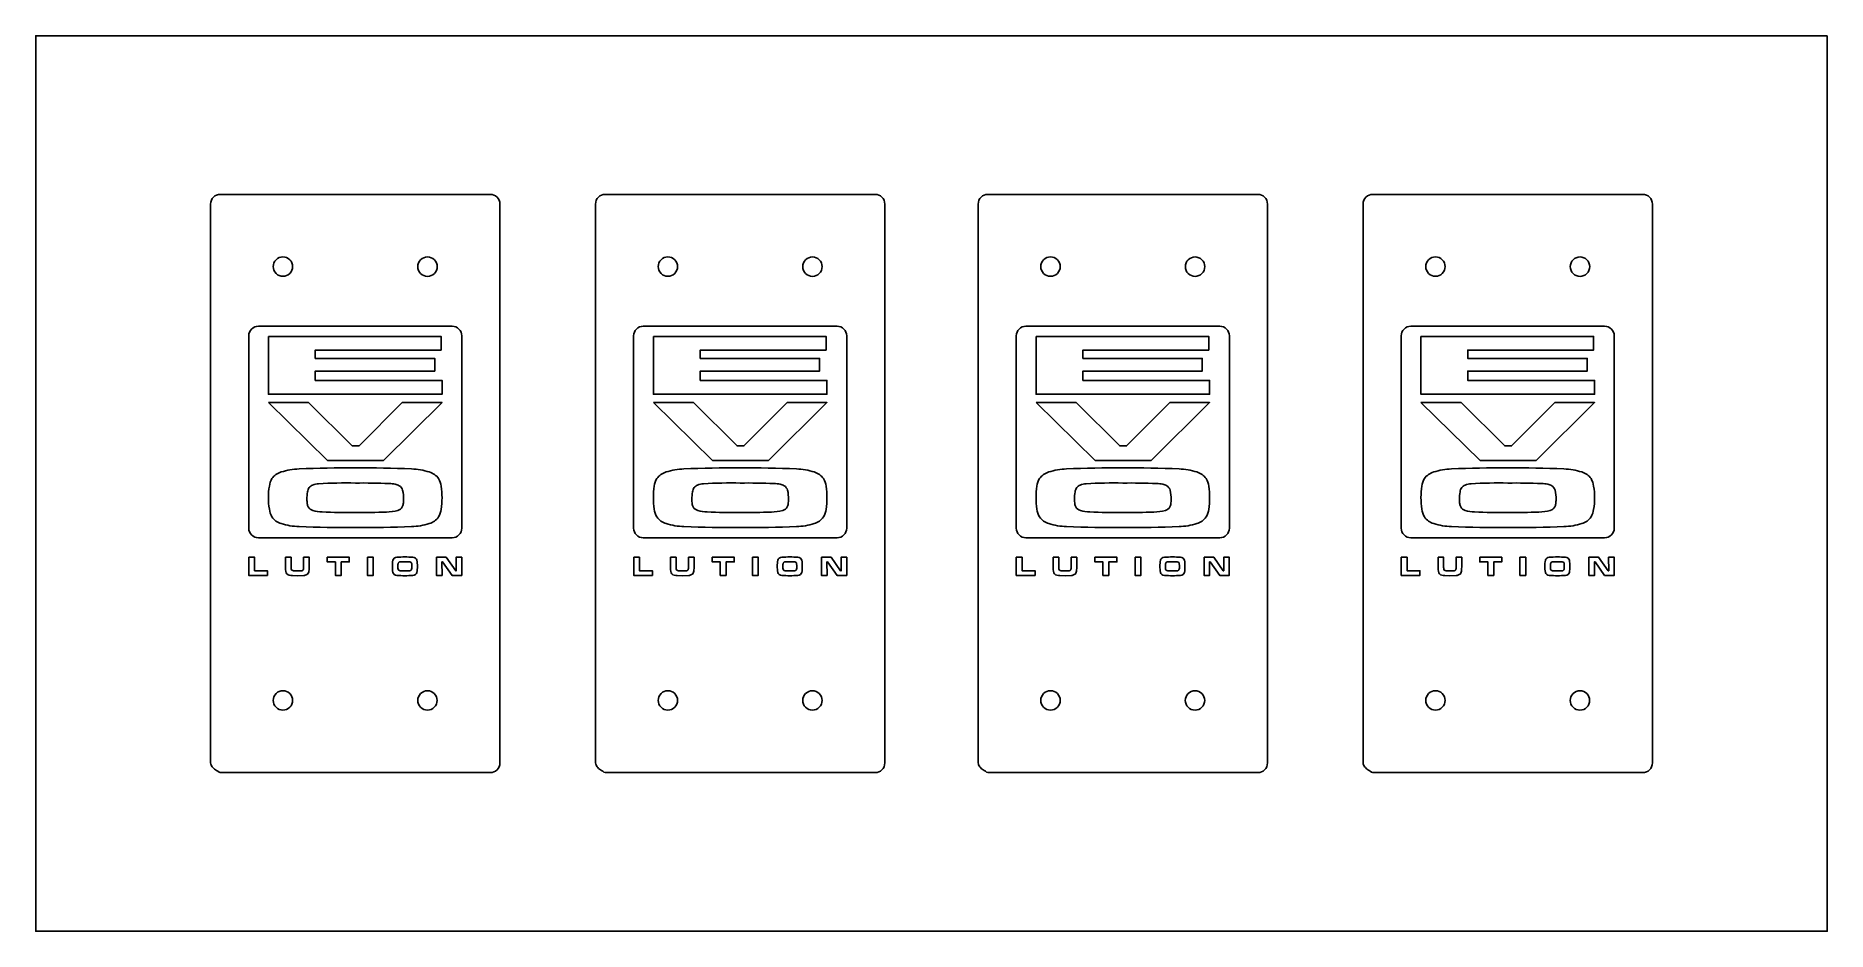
# Model space of a CAD drawing. Extents: x 21.4 to 33.4, y 0 to 6.
import ezdxf

# ---------------------------------------------------------------- set-up
doc = ezdxf.new("R2010")
doc.units = 0
doc.header["$LTSCALE"] = 100
doc.layers.add('LAYER_1', color=1, linetype='CONTINUOUS')

msp = doc.modelspace()

# ---------------------------------------------------------------- linework, layer by layer
at = {"layer": 'LAYER_1', "color": 0}
for points in [[(33.397442, 5.961326), (21.397442, 5.961326), (21.397442, -0.038674), (33.397442, -0.038674), (33.397442, 5.961326)], [(22.955959, 3.946881), (24.112341, 3.946881), (24.112341, 3.855755), (23.269528, 3.855755), (23.269528, 3.79983), (24.069512, 3.79983), (24.069512, 3.714665), (23.269528, 3.714665), (23.269528, 3.652495), (24.118459, 3.652495), (24.118459, 3.559381), (22.955959, 3.559381), (22.955959, 3.946881)], [(25.534564, 3.946881), (26.690946, 3.946881), (26.690946, 3.855755), (25.848133, 3.855755), (25.848133, 3.79983), (26.648117, 3.79983), (26.648117, 3.714665), (25.848133, 3.714665), (25.848133, 3.652495), (26.697064, 3.652495), (26.697064, 3.559381), (25.534564, 3.559381), (25.534564, 3.946881)], [(28.09782, 3.946881), (29.254201, 3.946881), (29.254201, 3.855755), (28.411389, 3.855755), (28.411389, 3.79983), (29.211372, 3.79983), (29.211372, 3.714665), (28.411389, 3.714665), (28.411389, 3.652495), (29.26032, 3.652495), (29.26032, 3.559381), (28.09782, 3.559381), (28.09782, 3.946881)], [(30.676424, 3.946881), (31.832806, 3.946881), (31.832806, 3.855755), (30.989993, 3.855755), (30.989993, 3.79983), (31.789977, 3.79983), (31.789977, 3.714665), (30.989993, 3.714665), (30.989993, 3.652495), (31.838924, 3.652495), (31.838924, 3.559381), (30.676424, 3.559381), (30.676424, 3.946881)], [(22.955959, 3.503194), (23.224274, 3.503194), (23.51666, 3.213066), (23.562456, 3.213066), (23.851906, 3.503194), (24.118459, 3.503194), (23.727437, 3.115694), (23.352266, 3.115694), (22.955959, 3.503194)], [(25.534564, 3.503194), (25.802878, 3.503194), (26.095265, 3.213066), (26.14106, 3.213066), (26.430511, 3.503194), (26.697064, 3.503194), (26.306041, 3.115694), (25.930871, 3.115694), (25.534564, 3.503194)], [(28.09782, 3.503194), (28.366134, 3.503194), (28.658521, 3.213066), (28.704316, 3.213066), (28.993767, 3.503194), (29.26032, 3.503194), (28.869297, 3.115694), (28.494127, 3.115694), (28.09782, 3.503194)], [(30.676424, 3.503194), (30.944739, 3.503194), (31.237125, 3.213066), (31.282921, 3.213066), (31.572371, 3.503194), (31.838924, 3.503194), (31.447902, 3.115694), (31.072731, 3.115694), (30.676424, 3.503194)]]:
    msp.add_lwpolyline(points, close=True, dxfattribs=at)
for points in [[(24.441376, 1.023826, 0.199589), (24.487043, 1.042742, 0.199589), (24.505959, 1.088409), (24.505959, 4.834242, 0.199589), (24.487043, 4.87991, 0.199589), (24.441376, 4.898826), (22.633043, 4.898826, 0.199589), (22.587375, 4.87991, 0.199589), (22.568459, 4.834242), (22.568459, 1.088409, 0.168014), (22.57855, 1.06327, 0.06828), (22.600751, 1.042742, 0.045771), (22.633043, 1.023826), (24.441376, 1.023826)], [(27.019981, 1.023826, 0.199589), (27.065648, 1.042742, 0.199589), (27.084564, 1.088409), (27.084564, 4.834242, 0.199589), (27.065648, 4.87991, 0.199589), (27.019981, 4.898826), (25.211647, 4.898826, 0.199589), (25.16598, 4.87991, 0.199589), (25.147064, 4.834242), (25.147064, 1.088409, 0.168014), (25.157155, 1.06327, 0.06828), (25.179356, 1.042742, 0.045771), (25.211647, 1.023826), (27.019981, 1.023826)], [(29.583236, 1.023826, 0.199589), (29.628904, 1.042742, 0.199589), (29.64782, 1.088409), (29.64782, 4.834242, 0.199589), (29.628904, 4.87991, 0.199589), (29.583236, 4.898826), (27.774903, 4.898826, 0.199589), (27.729236, 4.87991, 0.199589), (27.71032, 4.834242), (27.71032, 1.088409, 0.168014), (27.720411, 1.06327, 0.06828), (27.742611, 1.042742, 0.045771), (27.774903, 1.023826), (29.583236, 1.023826)], [(32.161841, 1.023826, 0.199589), (32.207508, 1.042742, 0.199589), (32.226424, 1.088409), (32.226424, 4.834242, 0.199589), (32.207508, 4.87991, 0.199589), (32.161841, 4.898826), (30.353508, 4.898826, 0.199589), (30.30784, 4.87991, 0.199589), (30.288924, 4.834242), (30.288924, 1.088409, 0.168014), (30.299016, 1.06327, 0.06828), (30.321216, 1.042742, 0.045771), (30.353508, 1.023826), (32.161841, 1.023826)], [(23.537209, 3.065319, -0.012709), (23.913968, 3.059069, -0.068), (24.03341, 3.038403, -0.172905), (24.095532, 2.994584, -0.08988), (24.112727, 2.94338, -0.043314), (24.118459, 2.865898, -0.043215), (24.112727, 2.788204, -0.089947), (24.095532, 2.736928, -0.172905), (24.03341, 2.69311, -0.068), (23.913968, 2.672443, -0.01275), (23.539688, 2.666194, -0.012668), (23.16045, 2.672443, -0.068), (23.041009, 2.69311, -0.172905), (22.978887, 2.736928, -0.090463), (22.961691, 2.788772, -0.042437), (22.955959, 2.868171, -0.044106), (22.961691, 2.94409, -0.090088), (22.978887, 2.994584, -0.172905), (23.041009, 3.038403, -0.068), (23.16045, 3.059069, -0.012748), (23.537209, 3.065319)], [(26.115814, 3.065319, -0.012709), (26.492573, 3.059069, -0.068), (26.612014, 3.038403, -0.172905), (26.674136, 2.994584, -0.08988), (26.691332, 2.94338, -0.043314), (26.697064, 2.865898, -0.043215), (26.691332, 2.788204, -0.089947), (26.674136, 2.736928, -0.172905), (26.612014, 2.69311, -0.068), (26.492573, 2.672443, -0.01275), (26.118293, 2.666194, -0.012668), (25.739055, 2.672443, -0.068), (25.619614, 2.69311, -0.172905), (25.557492, 2.736928, -0.090463), (25.540296, 2.788772, -0.042437), (25.534564, 2.868171, -0.044106), (25.540296, 2.94409, -0.090088), (25.557492, 2.994584, -0.172905), (25.619614, 3.038403, -0.068), (25.739055, 3.059069, -0.012748), (26.115814, 3.065319)], [(28.67907, 3.065319, -0.012709), (29.055829, 3.059069, -0.068), (29.17527, 3.038403, -0.172905), (29.237392, 2.994584, -0.08988), (29.254588, 2.94338, -0.043314), (29.26032, 2.865898, -0.043215), (29.254588, 2.788204, -0.089947), (29.237392, 2.736928, -0.172905), (29.17527, 2.69311, -0.068), (29.055829, 2.672443, -0.01275), (28.681548, 2.666194, -0.012668), (28.302311, 2.672443, -0.068), (28.182869, 2.69311, -0.172905), (28.120748, 2.736928, -0.090463), (28.103552, 2.788772, -0.042437), (28.09782, 2.868171, -0.044106), (28.103552, 2.94409, -0.090088), (28.120748, 2.994584, -0.172905), (28.182869, 3.038403, -0.068), (28.302311, 3.059069, -0.012748), (28.67907, 3.065319)], [(31.257674, 3.065319, -0.012709), (31.634433, 3.059069, -0.068), (31.753875, 3.038403, -0.172905), (31.815997, 2.994584, -0.08988), (31.833192, 2.94338, -0.043314), (31.838924, 2.865898, -0.043215), (31.833192, 2.788204, -0.089947), (31.815997, 2.736928, -0.172905), (31.753875, 2.69311, -0.068), (31.634433, 2.672443, -0.01275), (31.260153, 2.666194, -0.012668), (30.880915, 2.672443, -0.068), (30.761474, 2.69311, -0.172905), (30.699352, 2.736928, -0.090463), (30.682156, 2.788772, -0.042437), (30.676424, 2.868171, -0.044106), (30.682156, 2.94409, -0.090088), (30.699352, 2.994584, -0.172905), (30.761474, 3.038403, -0.068), (30.880915, 3.059069, -0.012748), (31.257674, 3.065319)], [(23.537829, 2.964472, 0.018285), (23.291201, 2.959643, 0.065672), (23.251697, 2.950446, 0.13556), (23.228614, 2.934218, 0.111542), (23.21746, 2.90471, 0.045619), (23.213742, 2.855672, 0.038229), (23.215756, 2.825063, 0.076859), (23.221798, 2.804254, 0.187934), (23.252936, 2.781031, 0.07076), (23.315368, 2.770449, 0.012015), (23.539068, 2.76704, 0.009908), (23.746038, 2.769597, 0.067427), (23.822257, 2.78096, 0.192612), (23.852621, 2.804396, 0.078983), (23.858663, 2.824814, 0.038733), (23.860677, 2.855103, 0.07014), (23.85448, 2.916464, 0.185573), (23.832172, 2.946007, 0.079454), (23.805061, 2.956128, 0.039884), (23.764628, 2.961489, 0.011391), (23.537829, 2.964472)], [(26.116434, 2.964472, 0.018285), (25.869805, 2.959643, 0.065672), (25.830301, 2.950446, 0.13556), (25.807219, 2.934218, 0.111542), (25.796064, 2.90471, 0.045619), (25.792346, 2.855672, 0.038229), (25.79436, 2.825063, 0.076859), (25.800402, 2.804254, 0.187934), (25.831541, 2.781031, 0.07076), (25.893972, 2.770449, 0.012015), (26.117673, 2.76704, 0.009908), (26.324643, 2.769597, 0.067427), (26.400862, 2.78096, 0.192612), (26.431226, 2.804396, 0.078983), (26.437268, 2.824814, 0.038733), (26.439281, 2.855103, 0.07014), (26.433085, 2.916464, 0.185573), (26.410777, 2.946007, 0.079454), (26.383666, 2.956128, 0.039884), (26.343233, 2.961489, 0.011391), (26.116434, 2.964472)], [(28.679689, 2.964472, 0.018285), (28.433061, 2.959643, 0.065672), (28.393557, 2.950446, 0.13556), (28.370474, 2.934218, 0.111542), (28.35932, 2.90471, 0.045619), (28.355602, 2.855672, 0.038229), (28.357616, 2.825063, 0.076859), (28.363658, 2.804254, 0.187934), (28.394796, 2.781031, 0.07076), (28.457228, 2.770449, 0.012015), (28.680929, 2.76704, 0.009908), (28.887898, 2.769597, 0.067427), (28.964118, 2.78096, 0.192612), (28.994482, 2.804396, 0.078983), (29.000523, 2.824814, 0.038733), (29.002537, 2.855103, 0.07014), (28.996341, 2.916464, 0.185573), (28.974032, 2.946007, 0.079454), (28.946922, 2.956128, 0.039884), (28.906488, 2.961489, 0.011391), (28.679689, 2.964472)], [(31.258294, 2.964472, 0.018285), (31.011666, 2.959643, 0.065672), (30.972162, 2.950446, 0.13556), (30.949079, 2.934218, 0.111542), (30.937925, 2.90471, 0.045619), (30.934207, 2.855672, 0.038229), (30.936221, 2.825063, 0.076859), (30.942263, 2.804254, 0.187934), (30.973401, 2.781031, 0.07076), (31.035833, 2.770449, 0.012015), (31.259533, 2.76704, 0.009908), (31.466503, 2.769597, 0.067427), (31.542722, 2.78096, 0.192612), (31.573086, 2.804396, 0.078983), (31.579128, 2.824814, 0.038733), (31.581142, 2.855103, 0.07014), (31.574945, 2.916464, 0.185573), (31.552637, 2.946007, 0.079454), (31.525527, 2.956128, 0.039884), (31.485093, 2.961489, 0.011391), (31.258294, 2.964472)]]:
    msp.add_lwpolyline(points, format="xyb", close=True, dxfattribs=at)
at = {"layer": 'LAYER_1', "color": 7}
for points in [[(23.117788, 4.414736, 0.199589), (23.09875, 4.460698, 0.199589), (23.052788, 4.479736, 0.199589), (23.006826, 4.460698, 0.199589), (22.987788, 4.414736, 0.199589), (23.006826, 4.368774, 0.199589), (23.052788, 4.349736, 0.199589), (23.09875, 4.368774, 0.199589), (23.117788, 4.414736)], [(24.086232, 4.414369, 0.199589), (24.067194, 4.460331, 0.199589), (24.021232, 4.479369, 0.199589), (23.97527, 4.460331, 0.199589), (23.956232, 4.414369, 0.199589), (23.97527, 4.368407, 0.199589), (24.021232, 4.349369, 0.199589), (24.067194, 4.368407, 0.199589), (24.086232, 4.414369)], [(25.696393, 4.414736, 0.199589), (25.677355, 4.460698, 0.199589), (25.631393, 4.479736, 0.199589), (25.585431, 4.460698, 0.199589), (25.566393, 4.414736, 0.199589), (25.585431, 4.368774, 0.199589), (25.631393, 4.349736, 0.199589), (25.677355, 4.368774, 0.199589), (25.696393, 4.414736)], [(26.664837, 4.414369, 0.199589), (26.645798, 4.460331, 0.199589), (26.599837, 4.479369, 0.199589), (26.553875, 4.460331, 0.199589), (26.534837, 4.414369, 0.199589), (26.553875, 4.368407, 0.199589), (26.599837, 4.349369, 0.199589), (26.645798, 4.368407, 0.199589), (26.664837, 4.414369)], [(28.259649, 4.414736, 0.199589), (28.240611, 4.460698, 0.199589), (28.194649, 4.479736, 0.199589), (28.148687, 4.460698, 0.199589), (28.129649, 4.414736, 0.199589), (28.148687, 4.368774, 0.199589), (28.194649, 4.349736, 0.199589), (28.240611, 4.368774, 0.199589), (28.259649, 4.414736)], [(29.228092, 4.414369, 0.199589), (29.209054, 4.460331, 0.199589), (29.163092, 4.479369, 0.199589), (29.11713, 4.460331, 0.199589), (29.098092, 4.414369, 0.199589), (29.11713, 4.368407, 0.199589), (29.163092, 4.349369, 0.199589), (29.209054, 4.368407, 0.199589), (29.228092, 4.414369)], [(30.838253, 4.414736, 0.199589), (30.819215, 4.460698, 0.199589), (30.773253, 4.479736, 0.199589), (30.727291, 4.460698, 0.199589), (30.708253, 4.414736, 0.199589), (30.727291, 4.368774, 0.199589), (30.773253, 4.349736, 0.199589), (30.819215, 4.368774, 0.199589), (30.838253, 4.414736)], [(31.806697, 4.414369, 0.199589), (31.787659, 4.460331, 0.199589), (31.741697, 4.479369, 0.199589), (31.695735, 4.460331, 0.199589), (31.676697, 4.414369, 0.199589), (31.695735, 4.368407, 0.199589), (31.741697, 4.349369, 0.199589), (31.787659, 4.368407, 0.199589), (31.806697, 4.414369)], [(23.117754, 1.507871, 0.199589), (23.098716, 1.553832, 0.199589), (23.052754, 1.572871, 0.199589), (23.006792, 1.553832, 0.199589), (22.987754, 1.507871, 0.199589), (23.006792, 1.461909, 0.199589), (23.052754, 1.442871, 0.199589), (23.098716, 1.461909, 0.199589), (23.117754, 1.507871)], [(24.085907, 1.507787, 0.199589), (24.066869, 1.553748, 0.199589), (24.020907, 1.572787, 0.199589), (23.974945, 1.553748, 0.199589), (23.955907, 1.507787, 0.199589), (23.974945, 1.461825, 0.199589), (24.020907, 1.442787, 0.199589), (24.066869, 1.461825, 0.199589), (24.085907, 1.507787)], [(25.696359, 1.507871, 0.199589), (25.677321, 1.553832, 0.199589), (25.631359, 1.572871, 0.199589), (25.585397, 1.553832, 0.199589), (25.566359, 1.507871, 0.199589), (25.585397, 1.461909, 0.199589), (25.631359, 1.442871, 0.199589), (25.677321, 1.461909, 0.199589), (25.696359, 1.507871)], [(26.664512, 1.507787, 0.199589), (26.645474, 1.553748, 0.199589), (26.599512, 1.572787, 0.199589), (26.55355, 1.553748, 0.199589), (26.534512, 1.507787, 0.199589), (26.55355, 1.461825, 0.199589), (26.599512, 1.442787, 0.199589), (26.645474, 1.461825, 0.199589), (26.664512, 1.507787)], [(28.259615, 1.507871, 0.199589), (28.240577, 1.553832, 0.199589), (28.194615, 1.572871, 0.199589), (28.148653, 1.553832, 0.199589), (28.129615, 1.507871, 0.199589), (28.148653, 1.461909, 0.199589), (28.194615, 1.442871, 0.199589), (28.240577, 1.461909, 0.199589), (28.259615, 1.507871)], [(29.227768, 1.507787, 0.199589), (29.20873, 1.553748, 0.199589), (29.162768, 1.572787, 0.199589), (29.116806, 1.553748, 0.199589), (29.097768, 1.507787, 0.199589), (29.116806, 1.461825, 0.199589), (29.162768, 1.442787, 0.199589), (29.20873, 1.461825, 0.199589), (29.227768, 1.507787)], [(30.838219, 1.507871, 0.199589), (30.819181, 1.553832, 0.199589), (30.773219, 1.572871, 0.199589), (30.727257, 1.553832, 0.199589), (30.708219, 1.507871, 0.199589), (30.727257, 1.461909, 0.199589), (30.773219, 1.442871, 0.199589), (30.819181, 1.461909, 0.199589), (30.838219, 1.507871)], [(31.806373, 1.507787, 0.199589), (31.787334, 1.553748, 0.199589), (31.741373, 1.572787, 0.199589), (31.695411, 1.553748, 0.199589), (31.676373, 1.507787, 0.199589), (31.695411, 1.461825, 0.199589), (31.741373, 1.442787, 0.199589), (31.787334, 1.461825, 0.199589), (31.806373, 1.507787)]]:
    msp.add_lwpolyline(points, format="xyb", close=True, dxfattribs=at)
at = {"layer": 'LAYER_1', "color": 1}
for points in [[(24.186272, 4.01534), (22.888147, 4.01534, 0.199589), (22.842479, 3.996424, 0.199589), (22.823563, 3.950756), (22.823563, 2.662319, 0.199589), (22.842479, 2.616651, 0.199589), (22.888147, 2.597735), (24.186272, 2.597735, 0.199589), (24.231939, 2.616651, 0.199589), (24.250855, 2.662319), (24.250855, 3.950756, 0.199589), (24.231939, 3.996424, 0.199589), (24.186272, 4.01534)], [(26.764876, 4.01534), (25.466751, 4.01534, 0.199589), (25.421084, 3.996424, 0.199589), (25.402168, 3.950756), (25.402168, 2.662319, 0.199589), (25.421084, 2.616651, 0.199589), (25.466751, 2.597735), (26.764876, 2.597735, 0.199589), (26.810544, 2.616651, 0.199589), (26.82946, 2.662319), (26.82946, 3.950756, 0.199589), (26.810544, 3.996424, 0.199589), (26.764876, 4.01534)], [(29.328132, 4.01534), (28.030007, 4.01534, 0.199589), (27.98434, 3.996424, 0.199589), (27.965424, 3.950756), (27.965424, 2.662319, 0.199589), (27.98434, 2.616651, 0.199589), (28.030007, 2.597735), (29.328132, 2.597735, 0.199589), (29.3738, 2.616651, 0.199589), (29.392716, 2.662319), (29.392716, 3.950756, 0.199589), (29.3738, 3.996424, 0.199589), (29.328132, 4.01534)], [(31.906737, 4.01534), (30.608612, 4.01534, 0.199589), (30.562945, 3.996424, 0.199589), (30.544029, 3.950756), (30.544029, 2.662319, 0.199589), (30.562945, 2.616651, 0.199589), (30.608612, 2.597735), (31.906737, 2.597735, 0.199589), (31.952404, 2.616651, 0.199589), (31.97132, 2.662319), (31.97132, 3.950756, 0.199589), (31.952404, 3.996424, 0.199589), (31.906737, 4.01534)], [(23.070445, 2.467213), (23.107557, 2.467213), (23.107557, 2.411277, 0.035344), (23.108895, 2.386922, 0.304015), (23.118129, 2.377555, 0.047936), (23.129916, 2.375882), (23.149665, 2.375324, 0.031574), (23.176385, 2.376439, 0.061214), (23.182752, 2.378101, 0.104817), (23.186956, 2.380855, 0.120269), (23.189856, 2.386476, 0.042782), (23.191149, 2.397806), (23.191595, 2.411277), (23.191595, 2.467213), (23.228708, 2.467213), (23.228708, 2.411277, -0.022646), (23.226834, 2.373094, -0.242486), (23.212203, 2.350612, -0.101447), (23.192309, 2.345081), (23.150111, 2.343654), (23.116121, 2.344457, -0.039804), (23.095335, 2.347311, -0.144668), (23.079856, 2.355519, -0.153147), (23.072496, 2.370864), (23.070935, 2.383978), (23.070445, 2.411277), (23.070445, 2.467213)], [(23.86962, 2.468997, -0.027684), (23.923861, 2.467035, -0.132803), (23.941057, 2.460545, -0.16585), (23.95, 2.446783, -0.059496), (23.953301, 2.40637, -0.059438), (23.95, 2.365868, -0.16585), (23.941057, 2.352107, -0.132803), (23.923861, 2.345616, -0.027773), (23.869977, 2.343654, -0.027595), (23.815379, 2.345616, -0.132803), (23.798183, 2.352107, -0.16585), (23.789239, 2.365868, -0.058976), (23.785938, 2.407084, -0.060208), (23.789239, 2.446783, -0.16585), (23.798183, 2.460545, -0.132803), (23.815379, 2.467035, -0.027768), (23.86962, 2.468997)], [(23.869709, 2.437327, 0.039789), (23.834202, 2.43581, 0.26766), (23.825192, 2.427826, 0.057261), (23.823586, 2.418559), (23.823051, 2.403159, 0.051132), (23.824211, 2.387011, 0.172946), (23.828694, 2.379718, 0.138653), (23.837682, 2.376395, 0.026177), (23.869888, 2.375324, 0.021595), (23.899685, 2.376127, 0.134581), (23.910658, 2.379696, 0.174118), (23.915029, 2.387056, 0.052226), (23.916189, 2.40298, 0.032481), (23.915297, 2.42225, 0.121002), (23.912085, 2.431528, 0.20365), (23.902361, 2.43639, 0.024824), (23.869709, 2.437327)], [(25.649049, 2.467213), (25.686162, 2.467213), (25.686162, 2.411277, 0.035344), (25.6875, 2.386922, 0.304015), (25.696733, 2.377555, 0.047936), (25.708521, 2.375882), (25.72827, 2.375324, 0.031574), (25.754989, 2.376439, 0.061214), (25.761357, 2.378101, 0.104817), (25.765561, 2.380855, 0.120269), (25.76846, 2.386476, 0.042782), (25.769754, 2.397806), (25.7702, 2.411277), (25.7702, 2.467213), (25.807312, 2.467213), (25.807312, 2.411277, -0.022646), (25.805439, 2.373094, -0.242486), (25.790808, 2.350612, -0.101447), (25.770914, 2.345081), (25.728716, 2.343654), (25.694726, 2.344457, -0.039804), (25.67394, 2.347311, -0.144668), (25.658461, 2.355519, -0.153147), (25.651101, 2.370864), (25.64954, 2.383978), (25.649049, 2.411277), (25.649049, 2.467213)], [(26.448225, 2.468997, -0.027684), (26.502466, 2.467035, -0.132803), (26.519662, 2.460545, -0.16585), (26.528605, 2.446783, -0.059496), (26.531906, 2.40637, -0.059438), (26.528605, 2.365868, -0.16585), (26.519662, 2.352107, -0.132803), (26.502466, 2.345616, -0.027773), (26.448581, 2.343654, -0.027595), (26.393983, 2.345616, -0.132803), (26.376788, 2.352107, -0.16585), (26.367844, 2.365868, -0.058976), (26.364543, 2.407084, -0.060208), (26.367844, 2.446783, -0.16585), (26.376788, 2.460545, -0.132803), (26.393983, 2.467035, -0.027768), (26.448225, 2.468997)], [(26.448314, 2.437327, 0.039789), (26.412807, 2.43581, 0.26766), (26.403797, 2.427826, 0.057261), (26.402191, 2.418559), (26.401656, 2.403159, 0.051132), (26.402815, 2.387011, 0.172946), (26.407298, 2.379718, 0.138653), (26.416286, 2.376395, 0.026177), (26.448492, 2.375324, 0.021595), (26.478289, 2.376127, 0.134581), (26.489262, 2.379696, 0.174118), (26.493634, 2.387056, 0.052226), (26.494794, 2.40298, 0.032481), (26.493901, 2.42225, 0.121002), (26.49069, 2.431528, 0.20365), (26.480966, 2.43639, 0.024824), (26.448314, 2.437327)], [(28.212305, 2.467213), (28.249417, 2.467213), (28.249417, 2.411277, 0.035344), (28.250756, 2.386922, 0.304015), (28.259989, 2.377555, 0.047936), (28.271776, 2.375882), (28.291526, 2.375324, 0.031574), (28.318245, 2.376439, 0.061214), (28.324613, 2.378101, 0.104817), (28.328817, 2.380855, 0.120269), (28.331716, 2.386476, 0.042782), (28.33301, 2.397806), (28.333456, 2.411277), (28.333456, 2.467213), (28.370568, 2.467213), (28.370568, 2.411277, -0.022646), (28.368695, 2.373094, -0.242486), (28.354064, 2.350612, -0.101447), (28.334169, 2.345081), (28.291972, 2.343654), (28.257982, 2.344457, -0.039804), (28.237195, 2.347311, -0.144668), (28.221717, 2.355519, -0.153147), (28.214357, 2.370864), (28.212796, 2.383978), (28.212305, 2.411277), (28.212305, 2.467213)], [(29.01148, 2.468997, -0.027684), (29.065722, 2.467035, -0.132803), (29.082917, 2.460545, -0.16585), (29.091861, 2.446783, -0.059496), (29.095162, 2.40637, -0.059438), (29.091861, 2.365868, -0.16585), (29.082917, 2.352107, -0.132803), (29.065722, 2.345616, -0.027773), (29.011837, 2.343654, -0.027595), (28.957239, 2.345616, -0.132803), (28.940043, 2.352107, -0.16585), (28.9311, 2.365868, -0.058976), (28.927799, 2.407084, -0.060208), (28.9311, 2.446783, -0.16585), (28.940043, 2.460545, -0.132803), (28.957239, 2.467035, -0.027768), (29.01148, 2.468997)], [(29.01157, 2.437327, 0.039789), (28.976063, 2.43581, 0.26766), (28.967052, 2.427826, 0.057261), (28.965447, 2.418559), (28.964911, 2.403159, 0.051132), (28.966071, 2.387011, 0.172946), (28.970554, 2.379718, 0.138653), (28.979542, 2.376395, 0.026177), (29.011748, 2.375324, 0.021595), (29.041545, 2.376127, 0.134581), (29.052518, 2.379696, 0.174118), (29.05689, 2.387056, 0.052226), (29.058049, 2.40298, 0.032481), (29.057157, 2.42225, 0.121002), (29.053946, 2.431528, 0.20365), (29.044221, 2.43639, 0.024824), (29.01157, 2.437327)], [(30.79091, 2.467213), (30.828022, 2.467213), (30.828022, 2.411277, 0.035344), (30.82936, 2.386922, 0.304015), (30.838594, 2.377555, 0.047936), (30.850381, 2.375882), (30.87013, 2.375324, 0.031574), (30.89685, 2.376439, 0.061214), (30.903217, 2.378101, 0.104817), (30.907421, 2.380855, 0.120269), (30.910321, 2.386476, 0.042782), (30.911614, 2.397806), (30.91206, 2.411277), (30.91206, 2.467213), (30.949173, 2.467213), (30.949173, 2.411277, -0.022646), (30.947299, 2.373094, -0.242486), (30.932668, 2.350612, -0.101447), (30.912774, 2.345081), (30.870577, 2.343654), (30.836587, 2.344457, -0.039804), (30.8158, 2.347311, -0.144668), (30.800322, 2.355519, -0.153147), (30.792962, 2.370864), (30.7914, 2.383978), (30.79091, 2.411277), (30.79091, 2.467213)], [(31.590085, 2.468997, -0.027684), (31.644326, 2.467035, -0.132803), (31.661522, 2.460545, -0.16585), (31.670466, 2.446783, -0.059496), (31.673766, 2.40637, -0.059438), (31.670466, 2.365868, -0.16585), (31.661522, 2.352107, -0.132803), (31.644326, 2.345616, -0.027773), (31.590442, 2.343654, -0.027595), (31.535844, 2.345616, -0.132803), (31.518648, 2.352107, -0.16585), (31.509704, 2.365868, -0.058976), (31.506404, 2.407084, -0.060208), (31.509704, 2.446783, -0.16585), (31.518648, 2.460545, -0.132803), (31.535844, 2.467035, -0.027768), (31.590085, 2.468997)], [(31.590174, 2.437327, 0.039789), (31.554668, 2.43581, 0.26766), (31.545657, 2.427826, 0.057261), (31.544051, 2.418559), (31.543516, 2.403159, 0.051132), (31.544676, 2.387011, 0.172946), (31.549159, 2.379718, 0.138653), (31.558147, 2.376395, 0.026177), (31.590353, 2.375324, 0.021595), (31.62015, 2.376127, 0.134581), (31.631123, 2.379696, 0.174118), (31.635494, 2.387056, 0.052226), (31.636654, 2.40298, 0.032481), (31.635762, 2.42225, 0.121002), (31.63255, 2.431528, 0.20365), (31.622826, 2.43639, 0.024824), (31.590174, 2.437327)]]:
    msp.add_lwpolyline(points, format="xyb", close=True, dxfattribs=at)
for points in [[(22.823709, 2.467213), (22.862695, 2.467213), (22.862695, 2.376484), (22.949321, 2.376484), (22.949321, 2.345438), (22.823709, 2.345438), (22.823709, 2.467213)], [(23.349921, 2.467213), (23.4973, 2.467213), (23.4973, 2.436167), (23.443148, 2.436167), (23.443148, 2.345438), (23.404162, 2.345438), (23.404162, 2.436167), (23.349921, 2.436167), (23.349921, 2.467213)], [(23.619138, 2.467213), (23.658124, 2.467213), (23.658124, 2.345438), (23.619138, 2.345438), (23.619138, 2.467213)], [(24.081205, 2.467213), (24.146241, 2.467213), (24.210028, 2.376395), (24.213865, 2.376395), (24.212972, 2.467213), (24.250709, 2.467213), (24.250709, 2.345438), (24.186209, 2.345438), (24.122154, 2.436256), (24.118139, 2.436256), (24.118942, 2.345438), (24.081205, 2.345438), (24.081205, 2.467213)], [(25.402314, 2.467213), (25.4413, 2.467213), (25.4413, 2.376484), (25.527925, 2.376484), (25.527925, 2.345438), (25.402314, 2.345438), (25.402314, 2.467213)], [(25.928526, 2.467213), (26.075905, 2.467213), (26.075905, 2.436167), (26.021753, 2.436167), (26.021753, 2.345438), (25.982767, 2.345438), (25.982767, 2.436167), (25.928526, 2.436167), (25.928526, 2.467213)], [(26.197742, 2.467213), (26.236728, 2.467213), (26.236728, 2.345438), (26.197742, 2.345438), (26.197742, 2.467213)], [(26.65981, 2.467213), (26.724846, 2.467213), (26.788633, 2.376395), (26.792469, 2.376395), (26.791577, 2.467213), (26.829314, 2.467213), (26.829314, 2.345438), (26.764813, 2.345438), (26.700759, 2.436256), (26.696744, 2.436256), (26.697547, 2.345438), (26.65981, 2.345438), (26.65981, 2.467213)], [(27.96557, 2.467213), (28.004556, 2.467213), (28.004556, 2.376484), (28.091181, 2.376484), (28.091181, 2.345438), (27.96557, 2.345438), (27.96557, 2.467213)], [(28.491781, 2.467213), (28.639161, 2.467213), (28.639161, 2.436167), (28.585008, 2.436167), (28.585008, 2.345438), (28.546023, 2.345438), (28.546023, 2.436167), (28.491781, 2.436167), (28.491781, 2.467213)], [(28.760998, 2.467213), (28.799984, 2.467213), (28.799984, 2.345438), (28.760998, 2.345438), (28.760998, 2.467213)], [(29.223066, 2.467213), (29.288102, 2.467213), (29.351889, 2.376395), (29.355725, 2.376395), (29.354833, 2.467213), (29.39257, 2.467213), (29.39257, 2.345438), (29.328069, 2.345438), (29.264014, 2.436256), (29.26, 2.436256), (29.260803, 2.345438), (29.223066, 2.345438), (29.223066, 2.467213)], [(30.544174, 2.467213), (30.58316, 2.467213), (30.58316, 2.376484), (30.669786, 2.376484), (30.669786, 2.345438), (30.544174, 2.345438), (30.544174, 2.467213)], [(31.070386, 2.467213), (31.217765, 2.467213), (31.217765, 2.436167), (31.163613, 2.436167), (31.163613, 2.345438), (31.124627, 2.345438), (31.124627, 2.436167), (31.070386, 2.436167), (31.070386, 2.467213)], [(31.339603, 2.467213), (31.378589, 2.467213), (31.378589, 2.345438), (31.339603, 2.345438), (31.339603, 2.467213)], [(31.80167, 2.467213), (31.866706, 2.467213), (31.930493, 2.376395), (31.93433, 2.376395), (31.933437, 2.467213), (31.971174, 2.467213), (31.971174, 2.345438), (31.906674, 2.345438), (31.842619, 2.436256), (31.838605, 2.436256), (31.839407, 2.345438), (31.80167, 2.345438), (31.80167, 2.467213)]]:
    msp.add_lwpolyline(points, close=True, dxfattribs=at)

doc.saveas('drawing.dxf')
